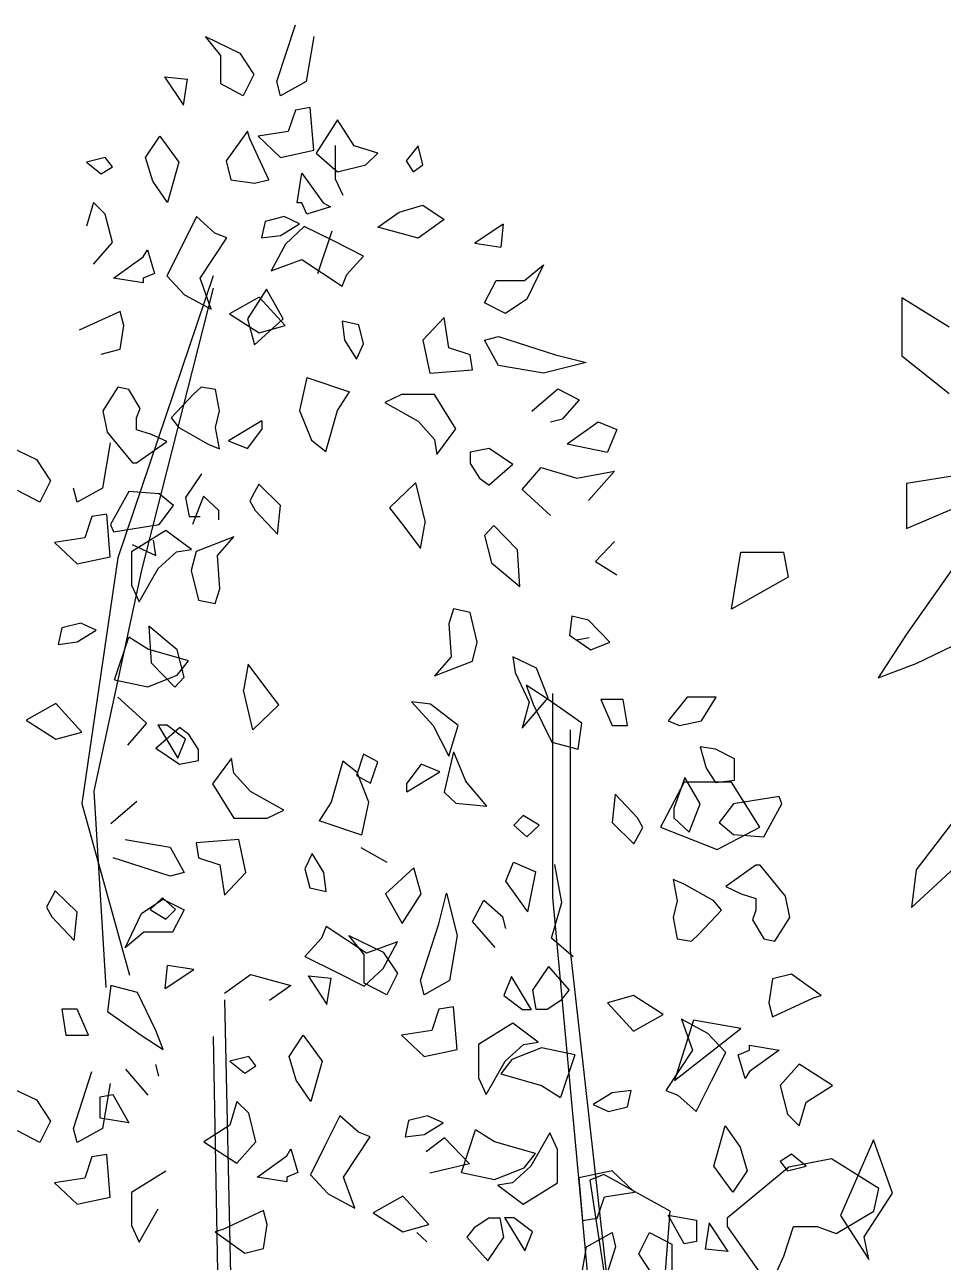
# Model space of a CAD drawing. Extents: x 325727 to 327590, y 63665 to 64664.
# Drawn here: x 326127.6 to 326430.6, y 64256.2 to 64664.4 of the extents above; entities that cross this region are included whole.
import ezdxf

# ---------------------------------------------------------------- set-up
doc = ezdxf.new("R2010")
doc.units = 0
doc.header["$MEASUREMENT"] = 0
doc.layers.get('0').update_dxf_attribs({"linetype": 'CONTINUOUS'})

msp = doc.modelspace()

# ---------------------------------------------------------------- linework, layer by layer
at = {"color": 7, "linetype": 'CONTINUOUS'}
for p, q in [((326210.81, 64645.62), (326216.88, 64664.37)), ((326192.28, 64654.21), (326187.19, 64660.46)), ((326187.19, 64660.46), (326198.53, 64655)), ((326222.94, 64660.46), (326220.41, 64645.62)), ((326192.28, 64644.84), (326192.28, 64654.21)), ((326198.53, 64655), (326203.22, 64647.96)), ((326173.72, 64647.18), (326181.34, 64646.4)), ((326173.72, 64647.18), (326179.97, 64637.81)), ((326179.97, 64637.81), (326181.34, 64646.4)), ((326203.22, 64647.96), (326199.69, 64640.93)), ((326212, 64640.93), (326210.81, 64645.62)), ((326220.41, 64645.62), (326212, 64640.93)), ((326199.69, 64640.93), (326192.28, 64644.84)), ((326216.88, 64636.25), (326214.53, 64629.21)), ((326221.75, 64637.03), (326216.88, 64636.25)), ((326222.94, 64622.96), (326221.75, 64637.03)), ((326201.09, 64629.29), (326194.06, 64619.52)), ((326201.88, 64626.75), (326201.09, 64629.29)), ((326214.53, 64629.21), (326204.56, 64627.65)), ((326230.78, 64633), (326223.75, 64622.07)), ((326236.25, 64624.41), (326230.78, 64633)), ((326167.47, 64620.62), (326172.16, 64627.65)), ((326172.16, 64627.65), (326178.41, 64619.06)), ((326208.12, 64613.27), (326201.88, 64626.75)), ((326204.56, 64627.65), (326212, 64620.62)), ((326212, 64620.62), (326222.94, 64622.96)), ((326223.75, 64622.07), (326230.78, 64615.82)), ((326229.97, 64624.53), (326229.97, 64613.59)), ((326244.06, 64622.07), (326236.25, 64624.41)), ((326240.16, 64618.16), (326244.06, 64622.07)), ((326257.34, 64624.41), (326253.44, 64619.52)), ((326258.91, 64618.16), (326257.34, 64624.41)), ((326154.19, 64620.62), (326147.94, 64619.06)), ((326147.94, 64619.06), (326152.81, 64615.15)), ((326152.81, 64615.15), (326156.53, 64617.5)), ((326156.53, 64617.5), (326154.19, 64620.62)), ((326169.81, 64612.81), (326167.47, 64620.62)), ((326178.41, 64619.06), (326174.69, 64605.78)), ((326194.06, 64619.52), (326195.62, 64613.27)), ((326230.78, 64615.82), (326240.16, 64618.16)), ((326253.44, 64619.52), (326255.78, 64615.82)), ((326255.78, 64615.82), (326258.91, 64618.16)), ((326174.69, 64605.78), (326169.81, 64612.81)), ((326195.62, 64613.27), (326203.44, 64612.1)), ((326203.44, 64612.1), (326208.12, 64613.27)), ((326217.5, 64605.66), (326219.06, 64615.43)), ((326219.06, 64615.43), (326226.09, 64605.66)), ((326229.97, 64613.59), (326232.5, 64608.12)), ((326150.28, 64605.78), (326147.94, 64597.96)), ((326154.19, 64601.87), (326150.28, 64605.78)), ((326219.06, 64605.66), (326217.5, 64605.66)), ((326220.62, 64601.94), (326219.06, 64605.66)), ((326226.09, 64605.66), (326228.44, 64604.29)), ((326251.09, 64602.54), (326258.91, 64604.88)), ((326258.91, 64604.88), (326265.94, 64600.19)), ((326156.53, 64592.5), (326154.19, 64601.87)), ((326184.25, 64601.09), (326179.19, 64590.93)), ((326190.31, 64595.62), (326184.25, 64601.09)), ((326213.16, 64601.09), (326206.91, 64599.53)), ((326218.25, 64598.75), (326213.16, 64601.09)), ((326228.44, 64604.29), (326220.62, 64601.94)), ((326244.06, 64597.64), (326251.09, 64602.54)), ((326206.91, 64599.53), (326205.75, 64594.06)), ((326212, 64594.84), (326218.25, 64598.75)), ((326219.84, 64597.85), (326213.59, 64591.99)), ((326229.22, 64593.16), (326219.84, 64597.85)), ((326257.34, 64593.94), (326244.06, 64597.64)), ((326265.94, 64600.19), (326257.34, 64593.94)), ((326285.47, 64598.63), (326276.09, 64592.38)), ((326285.47, 64598.63), (326284.69, 64591)), ((326150.28, 64585.46), (326156.53, 64592.5)), ((326185.44, 64580.78), (326194.22, 64594.06)), ((326194.22, 64594.06), (326190.31, 64595.62)), ((326205.75, 64594.06), (326212, 64594.84)), ((326224.31, 64582.34), (326229, 64596.4)), ((326239.38, 64588.08), (326229.22, 64593.16)), ((326276.09, 64592.38), (326284.69, 64591)), ((326166.69, 64587.81), (326168.06, 64590.15)), ((326168.06, 64590.15), (326170.41, 64582.34)), ((326179.19, 64590.93), (326174.5, 64581.56)), ((326213.59, 64591.99), (326208.91, 64583.19)), ((326156.91, 64580.78), (326166.69, 64587.81)), ((326208.91, 64583.19), (326219.06, 64586.91)), ((326219.06, 64586.91), (326232.34, 64578.11)), ((326233.91, 64582.02), (326239.38, 64588.08)), ((326292.5, 64580.07), (326298.75, 64585.14)), ((326298.75, 64585.14), (326293.28, 64573.82)), ((326166.69, 64579.21), (326156.91, 64580.78)), ((326189.72, 64581.57), (326158.28, 64488.5)), ((326170.41, 64582.34), (326166.69, 64580.78)), ((326166.69, 64580.78), (326166.69, 64579.21)), ((326174.5, 64581.56), (326180.34, 64575.31)), ((326189.16, 64570.62), (326185.44, 64580.78)), ((326232.34, 64578.11), (326233.91, 64582.02)), ((326189.72, 64577.53), (326166.12, 64484.46)), ((326207.34, 64577.14), (326201.09, 64567.38)), ((326212.81, 64567.38), (326207.34, 64577.14)), ((326279.22, 64572.64), (326283.12, 64580.07)), ((326283.12, 64580.07), (326292.5, 64580.07)), ((326180.34, 64575.31), (326189.16, 64570.62)), ((326204.97, 64574.53), (326195.19, 64569.06)), ((326213.56, 64565.15), (326204.97, 64574.53)), ((326286.25, 64569.13), (326279.22, 64572.64)), ((326293.28, 64573.82), (326286.25, 64569.13)), ((326432.59, 64564.59), (326416.97, 64574.36)), ((326416.97, 64574.36), (326416.97, 64555.22)), ((326159.06, 64569.84), (326145.59, 64563.59)), ((326160.25, 64565.15), (326159.06, 64569.84)), ((326195.19, 64569.06), (326204.97, 64562.81)), ((326159.06, 64557.34), (326160.25, 64565.15)), ((326201.09, 64567.38), (326203.44, 64558.79)), ((326203.44, 64558.79), (326212.81, 64567.38)), ((326204.97, 64562.81), (326213.56, 64565.15)), ((326237.81, 64565.43), (326232.34, 64566.6)), ((326232.34, 64566.6), (326233.12, 64560.35)), ((326239.38, 64559.18), (326237.81, 64565.43)), ((326265.94, 64567.77), (326258.91, 64560.35)), ((326267.5, 64557.8), (326265.94, 64567.77)), ((326233.12, 64560.35), (326237.03, 64554.1)), ((326258.91, 64560.35), (326261.25, 64549.41)), ((326279.22, 64560.35), (326283.91, 64561.52)), ((326283.91, 64551.94), (326279.22, 64560.35)), ((326283.91, 64561.52), (326302.66, 64555.46)), ((326152.81, 64555.78), (326159.06, 64557.34)), ((326237.03, 64554.1), (326239.38, 64559.18)), ((326274.53, 64555.46), (326267.5, 64557.8)), ((326275.31, 64550.58), (326274.53, 64555.46)), ((326298.75, 64549.41), (326283.91, 64551.94)), ((326312.81, 64552.93), (326298.75, 64549.41)), ((326302.66, 64555.46), (326312.81, 64552.93)), ((326416.97, 64555.22), (326432.59, 64542.72)), ((326220.62, 64548.04), (326218.28, 64537.1)), ((326220.62, 64548.04), (326234.69, 64543.35)), ((326261.25, 64549.41), (326275.31, 64550.58)), ((326158.28, 64544.84), (326153.41, 64537.03)), ((326162, 64544.06), (326158.28, 64544.84)), ((326165.72, 64537.81), (326162, 64544.06)), ((326185.81, 64544.84), (326183.28, 64542.5)), ((326190.5, 64544.06), (326185.81, 64544.84)), ((326191.88, 64537.03), (326190.5, 64544.06)), ((326294.84, 64536.91), (326303.44, 64544.33)), ((326303.44, 64544.33), (326310.47, 64540.61)), ((326183.28, 64542.5), (326175.88, 64534.68)), ((326230.78, 64537.1), (326234.69, 64543.35)), ((326251.88, 64542.38), (326246.41, 64539.83)), ((326246.41, 64539.83), (326257.34, 64533.58)), ((326262.81, 64542.38), (326251.88, 64542.38)), ((326269.84, 64531.05), (326262.81, 64542.38)), ((326310.47, 64540.61), (326305, 64534.36)), ((326153.41, 64537.03), (326154.78, 64530)), ((326164.53, 64534.68), (326165.72, 64537.81)), ((326190.5, 64531.56), (326191.88, 64537.03)), ((326218.28, 64537.1), (326222.19, 64527.33)), ((326226.88, 64523.63), (326230.78, 64537.1)), ((326164.53, 64530.78), (326164.53, 64534.68)), ((326175.88, 64534.68), (326178.41, 64531.56)), ((326178.41, 64531.56), (326188.16, 64526.09)), ((326191.88, 64524.53), (326190.5, 64531.56)), ((326205.78, 64533.79), (326194.84, 64527.14)), ((326205.78, 64533.79), (326205.78, 64530.85)), ((326257.34, 64533.58), (326262.81, 64527.54)), ((326301.09, 64533.39), (326305, 64534.36)), ((326306.56, 64526.16), (326316.72, 64533.39)), ((326316.72, 64533.39), (326322.97, 64530.85)), ((326154.78, 64530), (326163.16, 64519.84)), ((326169.41, 64529.21), (326164.53, 64530.78)), ((326174.5, 64526.87), (326169.41, 64529.21)), ((326194.84, 64527.14), (326201.09, 64524.6)), ((326201.09, 64524.6), (326205.78, 64530.85)), ((326222.19, 64527.33), (326226.88, 64523.63)), ((326262.81, 64527.54), (326263.59, 64522.64)), ((326263.59, 64522.64), (326269.84, 64531.05)), ((326322.97, 64530.85), (326319.84, 64523.43)), ((326120.09, 64526.43), (326131.44, 64520.96)), ((326155.84, 64526.43), (326153.31, 64511.58)), ((326164.53, 64519.84), (326174.5, 64526.87)), ((326188.16, 64526.09), (326191.88, 64524.53)), ((326280.78, 64524.6), (326274.53, 64523.43)), ((326274.53, 64523.43), (326274.53, 64519.72)), ((326288.59, 64519.33), (326280.78, 64524.6)), ((326306.56, 64526.16), (326319.84, 64523.43)), ((326131.44, 64520.96), (326136.12, 64513.93)), ((326163.16, 64519.84), (326164.53, 64519.84)), ((326274.53, 64519.72), (326277.66, 64514.83)), ((326288.59, 64519.33), (326280.78, 64512.49)), ((326185.91, 64516.27), (326180.66, 64508.46)), ((326277.66, 64514.83), (326280.78, 64512.49)), ((326291.72, 64511.13), (326297.97, 64518.35)), ((326297.97, 64518.35), (326309.69, 64514.83)), ((326309.69, 64514.83), (326322.19, 64517.18)), ((326322.19, 64517.18), (326313.59, 64507.41)), ((326435.72, 64515.77), (326418.53, 64513.03)), ((326132.59, 64506.89), (326125.19, 64510.8)), ((326136.12, 64513.93), (326132.59, 64506.89)), ((326144.91, 64506.89), (326143.72, 64511.58)), ((326153.31, 64511.58), (326144.91, 64506.89)), ((326204.78, 64512.81), (326201.84, 64507.34)), ((326212, 64505.78), (326204.78, 64512.81)), ((326256.56, 64513.27), (326247.97, 64505.07)), ((326256.56, 64513.27), (326259.69, 64500.19)), ((326301.09, 64502.54), (326291.72, 64511.13)), ((326418.53, 64513.03), (326418.53, 64498.19)), ((326162, 64510.46), (326155.94, 64499.53)), ((326171.97, 64509.68), (326162, 64510.46)), ((326176.66, 64505.78), (326171.97, 64509.68)), ((326180.66, 64508.46), (326181.81, 64502.21)), ((326186.59, 64508.9), (326182.91, 64499.53)), ((326191.69, 64504.21), (326186.59, 64508.9)), ((326201.84, 64507.34), (326203.59, 64504.21)), ((326154.66, 64502.99), (326149.78, 64502.21)), ((326155.84, 64488.93), (326154.66, 64502.99)), ((326171.97, 64499.53), (326176.66, 64505.78)), ((326191.69, 64501.09), (326191.69, 64504.21)), ((326203.59, 64504.21), (326211.03, 64496.4)), ((326211.03, 64496.4), (326212, 64505.78)), ((326247.97, 64505.07), (326252.66, 64499.02)), ((326418.53, 64498.19), (326435.72, 64505.61)), ((326149.78, 64502.21), (326147.44, 64495.18)), ((326155.94, 64499.53), (326156.91, 64497.18)), ((326156.91, 64497.18), (326171.97, 64499.53)), ((326181.81, 64502.21), (326185.53, 64502.21)), ((326252.66, 64499.02), (326258.12, 64491.6)), ((326258.12, 64491.6), (326259.69, 64500.19)), ((326282.34, 64499.21), (326279.22, 64495.89)), ((326290.16, 64491.21), (326282.34, 64499.21)), ((326147.44, 64495.18), (326137.47, 64493.61)), ((326174.19, 64497.52), (326162.88, 64490.49)), ((326182.59, 64491.27), (326174.19, 64497.52)), ((326196.62, 64495.52), (326184.12, 64490.63)), ((326191.16, 64489.27), (326196.62, 64495.52)), ((326279.22, 64495.89), (326281.56, 64486.91)), ((326137.47, 64493.61), (326144.91, 64486.58)), ((326162.88, 64490.49), (326162.88, 64479.55)), ((326163.03, 64492.97), (326170.84, 64489.27)), ((326170.84, 64489.27), (326170.06, 64494.35)), ((326171.66, 64485.02), (326177.72, 64490.49)), ((326177.72, 64490.49), (326182.59, 64491.27)), ((326184.12, 64490.63), (326182.56, 64484.38)), ((326290.94, 64479.1), (326290.16, 64491.21)), ((326322.19, 64493.94), (326315.94, 64487.3)), ((326360.72, 64471.62), (326363.84, 64490.38)), ((326363.84, 64490.38), (326377.91, 64490.38)), ((326377.91, 64490.38), (326379.47, 64482.17)), ((326144.91, 64486.58), (326155.84, 64488.93)), ((326158.28, 64488.5), (326146.47, 64407.57)), ((326191.94, 64478.33), (326191.16, 64489.27)), ((326281.56, 64486.91), (326290.94, 64479.1)), ((326315.94, 64487.3), (326322.97, 64483)), ((326166.12, 64484.46), (326150.41, 64411.61)), ((326165.41, 64474.08), (326171.66, 64485.02)), ((326182.56, 64484.38), (326184.91, 64474.61)), ((326379.47, 64482.17), (326360.72, 64471.62)), ((326434.16, 64485.69), (326418.53, 64463.42)), ((326162.88, 64479.55), (326165.41, 64474.08)), ((326190.38, 64473.44), (326191.94, 64478.33)), ((326184.91, 64474.61), (326190.38, 64473.44)), ((326269.06, 64471.68), (326267.5, 64466.79)), ((326274.53, 64470.5), (326269.06, 64471.68)), ((326276.88, 64460.74), (326274.53, 64470.5)), ((326146.06, 64467.05), (326139.81, 64465.49)), ((326151.16, 64464.71), (326146.06, 64467.05)), ((326168.5, 64466.02), (326169.28, 64453.91)), ((326177.88, 64458.21), (326168.5, 64466.02)), ((326267.5, 64466.79), (326268.28, 64455.85)), ((326308.12, 64469.33), (326307.34, 64463.08)), ((326313.59, 64467.96), (326308.12, 64469.33)), ((326320.62, 64460.74), (326313.59, 64467.96)), ((326139.81, 64465.49), (326138.66, 64460.02)), ((326144.91, 64460.8), (326151.16, 64464.71)), ((326157.22, 64448.3), (326161.91, 64462.36)), ((326168.16, 64458.46), (326161.91, 64462.36)), ((326307.34, 64463.08), (326314.38, 64458.19)), ((326313.75, 64462.15), (326309.66, 64461.37)), ((326418.53, 64463.42), (326409.16, 64448.97)), ((326421.66, 64453.66), (326446.66, 64465.77)), ((326138.66, 64460.02), (326144.91, 64460.8)), ((326181.62, 64454.55), (326168.16, 64458.46)), ((326180.22, 64449.22), (326177.88, 64458.21)), ((326275.31, 64454.49), (326276.88, 64460.74)), ((326314.38, 64458.19), (326320.62, 64460.74)), ((326169.28, 64453.91), (326177.09, 64445.91)), ((326177.91, 64449.86), (326181.62, 64454.55)), ((326268.28, 64455.85), (326262.81, 64449.6)), ((326262.81, 64449.6), (326275.31, 64454.49)), ((326288.59, 64455.85), (326289.38, 64450.77)), ((326296.41, 64452.14), (326288.59, 64455.85)), ((326409.16, 64448.97), (326421.66, 64453.66)), ((326168.16, 64445.96), (326177.91, 64449.86)), ((326201.31, 64453.52), (326199.75, 64444.93)), ((326206.78, 64446.1), (326201.31, 64453.52)), ((326289.38, 64450.77), (326294.06, 64441)), ((326289.38, 64450.77), (326294.06, 64441)), ((326300.31, 64442.38), (326296.41, 64452.14)), ((326157.22, 64448.3), (326168.16, 64445.96)), ((326177.09, 64445.91), (326180.22, 64449.22)), ((326211.47, 64440.05), (326206.78, 64446.1)), ((326293.03, 64446.53), (326295.38, 64440.28)), ((326300.28, 64441.84), (326293.03, 64446.53)), ((326158.34, 64442.58), (326167.72, 64433.99)), ((326202.88, 64431.85), (326199.75, 64444.93)), ((326291.72, 64432.41), (326300.31, 64442.38)), ((326311.41, 64434.03), (326300.28, 64441.84)), ((326301.81, 64376.67), (326301.81, 64443.85)), ((326325.06, 64441.84), (326317.66, 64441.84)), ((326317.66, 64441.84), (326321.38, 64433.25)), ((326326.44, 64433.25), (326325.06, 64441.84)), ((326346.16, 64442.62), (326339.91, 64434.81)), ((326355.75, 64442.62), (326346.16, 64442.62)), ((326350.84, 64434.81), (326355.75, 64442.62)), ((326137.88, 64440.49), (326128.09, 64435.02)), ((326146.47, 64431.11), (326137.88, 64440.49)), ((326202.88, 64431.85), (326211.47, 64440.05)), ((326261.41, 64440.28), (326255.16, 64441.06)), ((326255.16, 64441.06), (326262.38, 64433.25)), ((326270.59, 64433.25), (326261.41, 64440.28)), ((326294.06, 64441), (326291.72, 64432.41)), ((326295.38, 64440.28), (326301.44, 64427.78)), ((326128.09, 64435.02), (326137.88, 64428.77)), ((326167.72, 64433.99), (326161.47, 64426.77)), ((326171.47, 64433.46), (326174.41, 64433.46)), ((326171.47, 64433.46), (326178.09, 64422.52)), ((326180.66, 64428.77), (326174.41, 64433.46)), ((326262.38, 64433.25), (326267.47, 64423.09)), ((326267.47, 64423.09), (326270.59, 64433.25)), ((326310.22, 64425.43), (326311.41, 64434.03)), ((326321.38, 64433.25), (326326.44, 64433.25)), ((326339.91, 64434.81), (326343.62, 64433.25)), ((326343.62, 64433.25), (326350.84, 64434.81)), ((326137.88, 64428.77), (326146.47, 64431.11)), ((326170.84, 64425.79), (326178.66, 64432.63)), ((326181.78, 64430.29), (326178.66, 64432.63)), ((326184.91, 64425.39), (326181.78, 64430.29)), ((326307.69, 64359), (326307.69, 64431.85)), ((326170.84, 64425.79), (326178.66, 64420.52)), ((326178.09, 64422.52), (326180.66, 64428.77)), ((326184.91, 64421.69), (326184.91, 64425.39)), ((326301.44, 64427.78), (326310.22, 64425.43)), ((326350.47, 64426.21), (326352.41, 64419.18)), ((326355.53, 64425.43), (326350.47, 64426.21)), ((326361.78, 64422.31), (326355.53, 64425.43)), ((326178.66, 64420.52), (326184.91, 64421.69)), ((326195.84, 64422.47), (326189.59, 64414.07)), ((326196.62, 64417.58), (326195.84, 64422.47)), ((326232.56, 64421.49), (326228.66, 64408.02)), ((326237.25, 64417.79), (326232.56, 64421.49)), ((326239.38, 64423.82), (326237.03, 64416.79)), ((326244.06, 64421.29), (326239.38, 64423.82)), ((326241.72, 64414.25), (326244.06, 64421.29)), ((326269.06, 64424.6), (326265.94, 64411.32)), ((326269.06, 64424.6), (326272.97, 64415.04)), ((326361.78, 64415.28), (326361.78, 64422.31)), ((326202.09, 64411.54), (326196.62, 64417.58)), ((326241.16, 64408.02), (326237.25, 64417.79)), ((326258.34, 64420.52), (326253.66, 64414.27)), ((326253.66, 64411.33), (326264.59, 64417.97)), ((326264.59, 64417.97), (326258.34, 64420.52)), ((326352.41, 64419.18), (326355.53, 64414.5)), ((326189.59, 64414.07), (326196.62, 64402.74)), ((326237.03, 64416.79), (326241.72, 64414.25)), ((326253.66, 64411.33), (326253.66, 64414.27)), ((326280, 64406.63), (326272.97, 64415.04)), ((326345.09, 64414.59), (326337.28, 64399.75)), ((326345.38, 64416.06), (326341.69, 64405.9)), ((326360.72, 64414.59), (326345.09, 64414.59)), ((326350.47, 64407.46), (326345.38, 64416.06)), ((326355.53, 64414.5), (326361.78, 64415.28)), ((326370.09, 64399.75), (326360.72, 64414.59)), ((326150.41, 64411.61), (326154.34, 64346.86)), ((326213.03, 64405.29), (326202.09, 64411.54)), ((326265.94, 64411.32), (326269.84, 64407.61)), ((326322.34, 64410.59), (326321.38, 64401.21)), ((326329.75, 64402.78), (326322.34, 64410.59)), ((326376.44, 64409.81), (326361.41, 64407.46)), ((326377.41, 64407.46), (326376.44, 64409.81)), ((326146.47, 64407.57), (326162.22, 64350.91)), ((326164.59, 64408.21), (326156, 64400.79)), ((326207.56, 64402.74), (326213.03, 64405.29)), ((326228.66, 64408.02), (326224.75, 64401.77)), ((326238.81, 64397.08), (326241.16, 64408.02)), ((326269.84, 64407.61), (326280, 64406.63)), ((326341.69, 64405.9), (326341.69, 64402.78)), ((326346.75, 64398.09), (326350.47, 64407.46)), ((326361.41, 64407.46), (326356.72, 64401.21)), ((326371.38, 64396.53), (326377.41, 64407.46)), ((326196.62, 64402.74), (326207.56, 64402.74)), ((326238.81, 64397.08), (326224.75, 64401.77)), ((326292.06, 64403.56), (326288.94, 64400.43)), ((326297.34, 64400.43), (326292.06, 64403.56)), ((326321.38, 64401.21), (326328.59, 64394.18)), ((326331.53, 64399.65), (326329.75, 64402.78)), ((326341.69, 64402.78), (326346.75, 64398.09)), ((326356.72, 64401.21), (326361.41, 64397.31)), ((326435.72, 64404.05), (326421.66, 64385.69)), ((326288.94, 64400.43), (326293.25, 64396.53)), ((326293.25, 64396.53), (326297.34, 64400.43)), ((326328.59, 64394.18), (326331.53, 64399.65)), ((326337.28, 64399.75), (326356.03, 64392.33)), ((326356.03, 64392.33), (326370.09, 64399.75)), ((326361.41, 64397.31), (326371.38, 64396.53)), ((326160.69, 64395.71), (326175.53, 64393.18)), ((326175.53, 64393.18), (326180.22, 64384.77)), ((326198.19, 64395.71), (326184.12, 64394.54)), ((326184.12, 64394.54), (326184.91, 64389.66)), ((326200.53, 64384.77), (326198.19, 64395.71)), ((326247.19, 64388.08), (326238.59, 64392.96)), ((326175.53, 64383.6), (326156.78, 64389.66)), ((326184.91, 64389.66), (326191.94, 64387.32)), ((326222.41, 64391.02), (326220.06, 64385.94)), ((326226.31, 64384.77), (326222.41, 64391.02)), ((326180.22, 64384.77), (326175.53, 64383.6)), ((326191.94, 64387.32), (326193.5, 64377.35)), ((326193.5, 64377.35), (326200.53, 64384.77)), ((326220.06, 64385.94), (326221.62, 64379.69)), ((326227.09, 64378.52), (326226.31, 64384.77)), ((326256, 64386.33), (326246.62, 64377.74)), ((326258.34, 64377.74), (326256, 64386.33)), ((326286.28, 64381.92), (326288.84, 64388.17)), ((326288.84, 64388.17), (326296.25, 64385.04)), ((326293.53, 64371.76), (326296.25, 64385.04)), ((326304.84, 64374.89), (326302.5, 64387.39)), ((326368.81, 64387.15), (326358.88, 64380.12)), ((326370.19, 64387.15), (326368.81, 64387.15)), ((326378.59, 64377), (326370.19, 64387.15)), ((326420.09, 64373.19), (326435.72, 64387.64)), ((326421.66, 64385.69), (326420.09, 64373.19)), ((326293.53, 64371.76), (326286.28, 64381.92)), ((326341.47, 64382.46), (326342.84, 64375.43)), ((326345.19, 64380.9), (326341.47, 64382.46)), ((326354.97, 64375.43), (326345.19, 64380.9)), ((326358.88, 64380.12), (326363.94, 64377.78)), ((326137.69, 64378.77), (326134.75, 64373.3)), ((326144.91, 64371.74), (326137.69, 64378.77)), ((326173.03, 64376.43), (326168.94, 64372.52)), ((326177.31, 64372.52), (326173.03, 64376.43)), ((326221.62, 64379.69), (326227.09, 64378.52)), ((326246.62, 64377.74), (326252.09, 64367.97)), ((326252.09, 64367.97), (326258.34, 64377.74)), ((326264.22, 64367.86), (326266.75, 64378.01)), ((326266.75, 64378.01), (326270.28, 64363.95)), ((326323.56, 64141.55), (326301.81, 64376.67)), ((326363.94, 64377.78), (326368.81, 64376.21)), ((326368.81, 64376.21), (326368.81, 64372.31)), ((326379.97, 64369.96), (326378.59, 64377)), ((326134.75, 64373.3), (326136.5, 64370.18)), ((326166.16, 64371.3), (326173.19, 64375.99)), ((326168.94, 64372.52), (326174.19, 64369.39)), ((326173.19, 64375.99), (326180.22, 64372.47)), ((326174.19, 64369.39), (326177.31, 64372.52)), ((326180.22, 64372.47), (326176.31, 64365.05)), ((326275.34, 64368.64), (326279.06, 64375.67)), ((326279.06, 64375.67), (326285.31, 64370.2)), ((326301.34, 64363.17), (326304.84, 64374.89)), ((326342.84, 64375.43), (326341.47, 64369.96)), ((326350.06, 64364.5), (326357.5, 64372.31)), ((326357.5, 64372.31), (326354.97, 64375.43)), ((326368.81, 64372.31), (326367.66, 64369.18)), ((326136.5, 64370.18), (326143.94, 64362.36)), ((326143.94, 64362.36), (326144.91, 64371.74)), ((326160.69, 64359.97), (326166.16, 64371.3)), ((326282.78, 64360.04), (326275.34, 64368.64)), ((326286.28, 64366.29), (326285.31, 64370.2)), ((326341.47, 64369.96), (326342.84, 64362.93)), ((326367.66, 64369.18), (326371.38, 64362.93)), ((326375.06, 64362.15), (326379.97, 64369.96)), ((326166.94, 64365.05), (326160.69, 64359.97)), ((326176.31, 64365.05), (326166.94, 64365.05)), ((326227.09, 64367), (326225.53, 64363.1)), ((326240.38, 64358.21), (326227.09, 64367)), ((326239.62, 64357.7), (326234.53, 64363.95)), ((326234.53, 64363.95), (326245.88, 64358.48)), ((326258.16, 64349.11), (326264.22, 64367.86)), ((326270.28, 64363.95), (326267.75, 64349.11)), ((326347.53, 64362.15), (326350.06, 64364.5)), ((326225.53, 64363.1), (326220.06, 64357.04)), ((326250.53, 64361.93), (326240.38, 64358.21)), ((326245.84, 64353.13), (326250.53, 64361.93)), ((326308.56, 64356.92), (326301.34, 64363.17)), ((326342.84, 64362.93), (326347.53, 64362.15)), ((326371.38, 64362.93), (326375.06, 64362.15)), ((326220.06, 64357.04), (326230.22, 64351.96)), ((326239.62, 64348.32), (326239.62, 64357.7)), ((326245.88, 64358.48), (326250.56, 64351.45)), ((326331.28, 64148.57), (326307.69, 64359)), ((326173.97, 64346.49), (326174.75, 64354.11)), ((326173.97, 64346.49), (326183.34, 64352.74)), ((326183.34, 64352.74), (326174.75, 64354.11)), ((326230.22, 64351.96), (326239.59, 64347.27)), ((326239.59, 64347.27), (326245.84, 64353.13)), ((326300.34, 64353.79), (326295.09, 64345.98)), ((326300.34, 64353.79), (326307.19, 64345.98)), ((326156.03, 64347.52), (326154.88, 64338.93)), ((326164.81, 64345.18), (326156.03, 64347.52)), ((326193.5, 64344.93), (326202.09, 64351.18)), ((326202.09, 64351.18), (326215.38, 64347.47)), ((326215.38, 64347.47), (326208.34, 64342.58)), ((326221.06, 64350.67), (326228.69, 64349.89)), ((326221.06, 64350.67), (326227.31, 64341.29)), ((326227.31, 64341.29), (326228.69, 64349.89)), ((326247.03, 64344.42), (326239.62, 64348.32)), ((326250.56, 64351.45), (326247.03, 64344.42)), ((326259.34, 64344.42), (326258.16, 64349.11)), ((326267.75, 64349.11), (326259.34, 64344.42)), ((326288.16, 64350.43), (326285.62, 64344.18)), ((326294.81, 64339.5), (326288.16, 64350.43)), ((326374.28, 64349.65), (326373.12, 64341.84)), ((326380.53, 64351.21), (326374.28, 64349.65)), ((326390.31, 64344.18), (326380.53, 64351.21)), ((326170.88, 64332.68), (326164.81, 64345.18)), ((326285.62, 64344.18), (326291.88, 64339.5)), ((326295.09, 64345.98), (326296.25, 64339.73)), ((326304.84, 64342.86), (326307.19, 64345.98)), ((326328.41, 64344.18), (326319.81, 64341.84)), ((326338.16, 64337.93), (326328.41, 64344.18)), ((326374.28, 64337.15), (326387.78, 64343.4)), ((326387.78, 64343.4), (326390.31, 64344.18)), ((326139.81, 64339.71), (326141.19, 64331.11)), ((326144.91, 64339.71), (326139.81, 64339.71)), ((326148.62, 64331.11), (326144.91, 64339.71)), ((326197.59, 64156.66), (326193.66, 64342.82)), ((326264.22, 64339.73), (326261.88, 64332.7)), ((326269.09, 64340.51), (326264.22, 64339.73)), ((326270.28, 64326.45), (326269.09, 64340.51)), ((326294.81, 64339.5), (326291.88, 64339.5)), ((326296.25, 64339.73), (326299.97, 64339.73)), ((326299.97, 64339.73), (326304.84, 64342.86)), ((326319.81, 64341.84), (326328.41, 64332.46)), ((326373.12, 64341.84), (326374.28, 64337.15)), ((326154.88, 64338.93), (326166, 64331.11)), ((326328.41, 64332.46), (326338.16, 64337.93)), ((326348.22, 64336.08), (326341.97, 64316.16)), ((326344.22, 64336.37), (326347.94, 64326.21)), ((326353, 64331.68), (326344.22, 64336.37)), ((326363.84, 64333.34), (326348.22, 64336.08)), ((326173.22, 64326.43), (326170.88, 64332.68)), ((326214.81, 64324.11), (326219.5, 64331.14)), ((326219.5, 64331.14), (326225.75, 64322.54)), ((326261.88, 64332.7), (326251.91, 64331.14)), ((326251.91, 64331.14), (326259.34, 64324.11)), ((326288.62, 64335.04), (326277.31, 64328.01)), ((326297.03, 64328.79), (326288.62, 64335.04)), ((326341.97, 64316.16), (326363.84, 64333.34)), ((326358.88, 64325.43), (326353, 64331.68)), ((326141.19, 64331.11), (326148.62, 64331.11)), ((326166, 64331.11), (326173.22, 64326.43)), ((326189.72, 64330.68), (326193.66, 64124.29)), ((326277.31, 64328.01), (326277.31, 64317.07)), ((326286.09, 64322.54), (326292.16, 64328.01)), ((326292.16, 64328.01), (326297.03, 64328.79)), ((326366.69, 64327.78), (326376.44, 64326.21)), ((326366.69, 64326.21), (326366.69, 64327.78)), ((326201.53, 64324.11), (326195.28, 64322.54)), ((326203.88, 64320.98), (326201.53, 64324.11)), ((326217.16, 64316.29), (326214.81, 64324.11)), ((326259.34, 64324.11), (326270.28, 64326.45)), ((326288.34, 64323.09), (326284.66, 64318.4)), ((326298.12, 64327), (326288.34, 64323.09)), ((326309.06, 64324.65), (326298.12, 64327)), ((326309.06, 64324.65), (326304.38, 64310.59)), ((326347.94, 64326.21), (326339.12, 64312.93)), ((326354.19, 64316.06), (326358.88, 64325.43)), ((326362.97, 64324.65), (326366.69, 64326.21)), ((326365.31, 64316.84), (326362.97, 64324.65)), ((326376.44, 64326.21), (326366.69, 64319.18)), ((326143.72, 64300.37), (326149.78, 64319.12)), ((326168.34, 64311.31), (326160.91, 64319.9)), ((326171.84, 64317.56), (326170.88, 64321.46)), ((326195.28, 64322.54), (326200.16, 64318.64)), ((326200.16, 64318.64), (326203.88, 64320.98)), ((326225.75, 64322.54), (326222.03, 64309.26)), ((326279.84, 64311.61), (326286.09, 64322.54)), ((326366.69, 64319.18), (326365.31, 64316.84)), ((326383.09, 64321.53), (326376.84, 64314.5)), ((326394.03, 64314.5), (326383.09, 64321.53)), ((326120.09, 64315.21), (326131.44, 64309.75)), ((326155.84, 64315.21), (326153.31, 64300.37)), ((326222.03, 64309.26), (326217.16, 64316.29)), ((326277.31, 64317.07), (326279.84, 64311.61)), ((326284.66, 64318.4), (326298.12, 64314.5)), ((326349.09, 64305.9), (326354.19, 64316.06)), ((326152.53, 64310.8), (326156.62, 64311.58)), ((326152.53, 64303.77), (326152.53, 64310.8)), ((326156.62, 64311.58), (326161.91, 64302.21)), ((326298.12, 64314.5), (326304.38, 64310.59)), ((326321.38, 64312.15), (326315.12, 64308.25)), ((326327.62, 64312.93), (326321.38, 64312.15)), ((326326.44, 64307.46), (326327.62, 64312.93)), ((326339.12, 64312.93), (326343.03, 64311.37)), ((326343.03, 64311.37), (326349.09, 64305.9)), ((326376.84, 64314.5), (326379.19, 64305.12)), ((326385.44, 64309.03), (326394.03, 64314.5)), ((326131.44, 64309.75), (326136.12, 64302.71)), ((326197.62, 64309.26), (326195.28, 64301.45)), ((326201.53, 64305.36), (326197.62, 64309.26)), ((326315.12, 64308.25), (326320.19, 64305.9)), ((326320.19, 64305.9), (326326.44, 64307.46)), ((326383.09, 64301.21), (326385.44, 64309.03)), ((326136.12, 64302.71), (326132.59, 64295.68)), ((326161.91, 64302.21), (326152.53, 64303.77)), ((326203.88, 64295.98), (326201.53, 64305.36)), ((326231.59, 64304.57), (326226.53, 64294.42)), ((326237.66, 64299.11), (326231.59, 64304.57)), ((326254.25, 64303.01), (326253.09, 64297.54)), ((326260.5, 64304.57), (326254.25, 64303.01)), ((326265.59, 64302.23), (326260.5, 64304.57)), ((326379.19, 64305.12), (326383.09, 64301.21)), ((326132.59, 64295.68), (326125.19, 64299.59)), ((326144.91, 64295.68), (326143.72, 64300.37)), ((326153.31, 64300.37), (326144.91, 64295.68)), ((326195.28, 64301.45), (326186.69, 64295.98)), ((326241.56, 64297.54), (326237.66, 64299.11)), ((326259.34, 64298.32), (326265.59, 64302.23)), ((326271.66, 64285.82), (326276.34, 64299.89)), ((326282.59, 64295.98), (326276.34, 64299.89)), ((326300.84, 64298.87), (326294.59, 64287.93)), ((326303.41, 64293.4), (326300.84, 64298.87)), ((326354.97, 64287.93), (326358.66, 64301.21)), ((326358.66, 64301.21), (326363.56, 64294.18)), ((326186.69, 64295.98), (326197.62, 64288.95)), ((326197.62, 64288.95), (326203.88, 64295.98)), ((326226.53, 64294.42), (326221.84, 64285.04)), ((326232.78, 64284.26), (326241.56, 64297.54)), ((326253.09, 64297.54), (326259.34, 64298.32)), ((326266.09, 64297.31), (326260.03, 64292.62)), ((326274.28, 64288.71), (326266.09, 64297.31)), ((326296.06, 64292.07), (326282.59, 64295.98)), ((326407.59, 64296.62), (326396.66, 64271.62)), ((326413.84, 64279.05), (326407.59, 64296.62)), ((326149.78, 64291), (326147.44, 64283.96)), ((326154.66, 64291.78), (326149.78, 64291)), ((326155.84, 64277.71), (326154.66, 64291.78)), ((326204.25, 64284.26), (326214.03, 64291.29)), ((326214.03, 64291.29), (326215.41, 64293.64)), ((326215.41, 64293.64), (326217.75, 64285.82)), ((326292.34, 64287.39), (326296.06, 64292.07)), ((326303.41, 64282.46), (326303.41, 64293.4)), ((326363.56, 64294.18), (326365.91, 64286.37)), ((326380.53, 64291.84), (326376.84, 64289.5)), ((326385.44, 64287.93), (326380.53, 64291.84)), ((326174.19, 64286.31), (326162.88, 64279.28)), ((326274.28, 64288.71), (326261.22, 64285.59)), ((326282.59, 64283.48), (326292.34, 64287.39)), ((326294.59, 64287.93), (326288.56, 64282.46)), ((326321.38, 64286.37), (326310.44, 64284.03)), ((326328.78, 64279.34), (326321.38, 64286.37)), ((326361.22, 64279.34), (326354.97, 64287.93)), ((326379.62, 64287.56), (326359.31, 64270.77)), ((326365.91, 64286.37), (326361.22, 64279.34)), ((326376.84, 64289.5), (326379.19, 64286.37)), ((326379.19, 64286.37), (326385.44, 64287.93)), ((326393.69, 64290.3), (326379.62, 64287.56)), ((326409.31, 64280.53), (326393.69, 64290.3)), ((326147.44, 64283.96), (326137.47, 64282.4)), ((326137.47, 64282.4), (326144.91, 64275.37)), ((326214.03, 64282.7), (326204.25, 64284.26)), ((326217.75, 64285.82), (326214.03, 64284.26)), ((326214.03, 64284.26), (326214.03, 64282.7)), ((326221.84, 64285.04), (326227.69, 64278.79)), ((326236.5, 64274.11), (326232.78, 64284.26)), ((326271.66, 64285.82), (326282.59, 64283.48)), ((326288.56, 64282.46), (326283.66, 64281.68)), ((326292.06, 64275.43), (326303.41, 64282.46)), ((326310.44, 64284.03), (326311.59, 64269.96)), ((326318.69, 64285.22), (326314, 64283.27)), ((326314, 64283.27), (326318.69, 64253.19)), ((326340.56, 64273.11), (326318.69, 64285.22)), ((326162.88, 64279.28), (326162.88, 64268.34)), ((326227.69, 64278.79), (326236.5, 64274.11)), ((326283.66, 64281.68), (326292.06, 64275.43)), ((326318.81, 64277.78), (326328.78, 64279.34)), ((326404.47, 64264.59), (326413.84, 64279.05)), ((326407.75, 64273.11), (326409.31, 64280.53)), ((326144.91, 64275.37), (326155.84, 64277.71)), ((326252.31, 64278.01), (326242.53, 64272.54)), ((326260.91, 64268.64), (326252.31, 64278.01)), ((326316.47, 64270.75), (326318.81, 64277.78)), ((326165.41, 64262.87), (326171.66, 64273.81)), ((326206.41, 64273.32), (326192.94, 64267.07)), ((326207.59, 64268.64), (326206.41, 64273.32)), ((326242.53, 64272.54), (326252.31, 64266.29)), ((326280.75, 64270.75), (326275.84, 64267.62)), ((326284.44, 64270.75), (326280.75, 64270.75)), ((326285.62, 64264.5), (326284.44, 64270.75)), ((326285.91, 64270.98), (326288.84, 64270.98)), ((326285.91, 64270.98), (326292.53, 64260.04)), ((326295.09, 64266.29), (326288.84, 64270.98)), ((326311.59, 64269.96), (326316.47, 64270.75)), ((326339, 64253.19), (326340.56, 64273.11)), ((326339.88, 64271.71), (326349.25, 64270.15)), ((326345.16, 64262.34), (326339.88, 64271.71)), ((326349.25, 64270.15), (326349.25, 64263.12)), ((326359.31, 64270.77), (326359.31, 64268.03)), ((326395.25, 64265.69), (326407.75, 64273.11)), ((326396.66, 64271.62), (326406.03, 64257.17)), ((326162.88, 64268.34), (326165.41, 64262.87)), ((326192.94, 64267.07), (326190.41, 64266.29)), ((326190.41, 64266.29), (326200.16, 64259.26)), ((326206.41, 64260.82), (326207.59, 64268.64)), ((326252.31, 64266.29), (326260.91, 64268.64)), ((326260.22, 64262.93), (326256.91, 64266.06)), ((326275.84, 64267.62), (326273.5, 64264.5)), ((326292.53, 64260.04), (326295.09, 64266.29)), ((326312.97, 64261.37), (326321.38, 64266.06)), ((326321.38, 64266.06), (326322.53, 64261.37)), ((326330.16, 64259.03), (326333.66, 64266.06)), ((326333.66, 64266.06), (326341.09, 64262.15)), ((326353.41, 64269.18), (326352.03, 64260.59)), ((326359.66, 64259.81), (326353.41, 64269.18)), ((326359.31, 64268.03), (326373.38, 64248.11)), ((326378.06, 64258.27), (326381.19, 64268.03)), ((326381.19, 64268.03), (326389, 64268.03)), ((326389, 64268.03), (326395.25, 64265.69)), ((326280.34, 64256.68), (326273.5, 64264.5)), ((326280.34, 64256.68), (326285.62, 64264.5)), ((326341.09, 64262.15), (326341.09, 64252.78)), ((326349.25, 64263.12), (326345.16, 64262.34)), ((326406.03, 64257.17), (326404.47, 64264.59)), ((326200.16, 64259.26), (326206.41, 64260.82)), ((326310.44, 64246.53), (326312.97, 64261.37)), ((326322.53, 64261.37), (326316.47, 64242.62)), ((326334.84, 64252), (326330.16, 64259.03)), ((326359.66, 64259.81), (326352.03, 64260.59)), ((326373.38, 64248.11), (326378.06, 64258.27))]:
    msp.add_line(p, q, dxfattribs=at)

doc.saveas('drawing.dxf')
